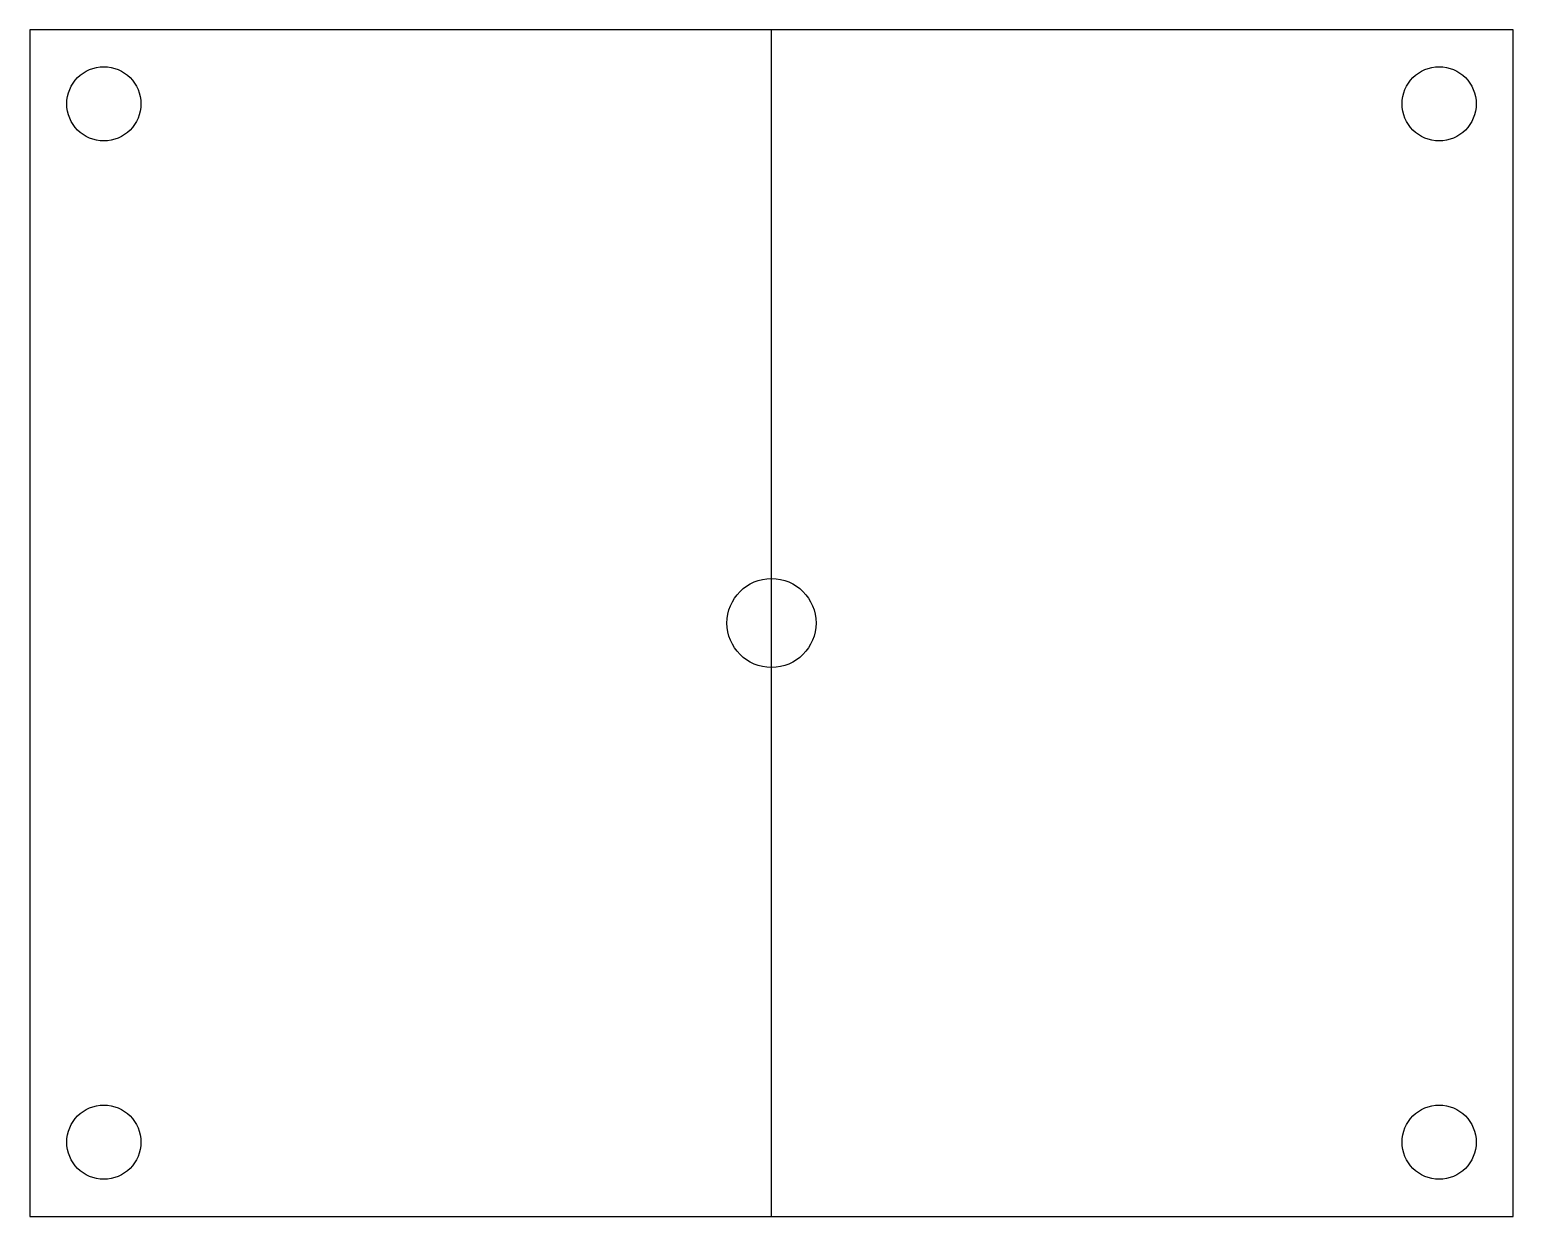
# Model space of a CAD drawing. Header units: millimetres. Extents: x 0 to 10000, y 0 to 8000.
import ezdxf

# ---------------------------------------------------------------- set-up
doc = ezdxf.new("R2010")
doc.units = ezdxf.units.MM
for name, color, linetype in [('COLUMN', 30, 'Continuous'), ('SLAB', 8, 'Continuous'), ('WALL', 7, 'Continuous')]:
    doc.layers.add(name, color=color, linetype=linetype)

msp = doc.modelspace()

# ---------------------------------------------------------------- linework, layer by layer
at = {"layer": 'COLUMN'}
for centre, radius in [((500, 7500), 250), ((9500, 7500), 250), ((5000, 4000), 300), ((500, 500), 250), ((9500, 500), 250)]:
    msp.add_circle(centre, radius, dxfattribs=at)
at = {"layer": 'SLAB'}
msp.add_lwpolyline([(0, 0), (10000, 0), (10000, 8000), (0, 8000)], close=True, dxfattribs=at)
at = {"layer": 'WALL'}
for p, q in [((10000, 8000), (0, 8000)), ((0, 8000), (0, 0)), ((5000, 0), (5000, 8000)), ((10000, 0), (10000, 8000)), ((0, 0), (10000, 0))]:
    msp.add_line(p, q, dxfattribs=at)

doc.saveas('drawing.dxf')
